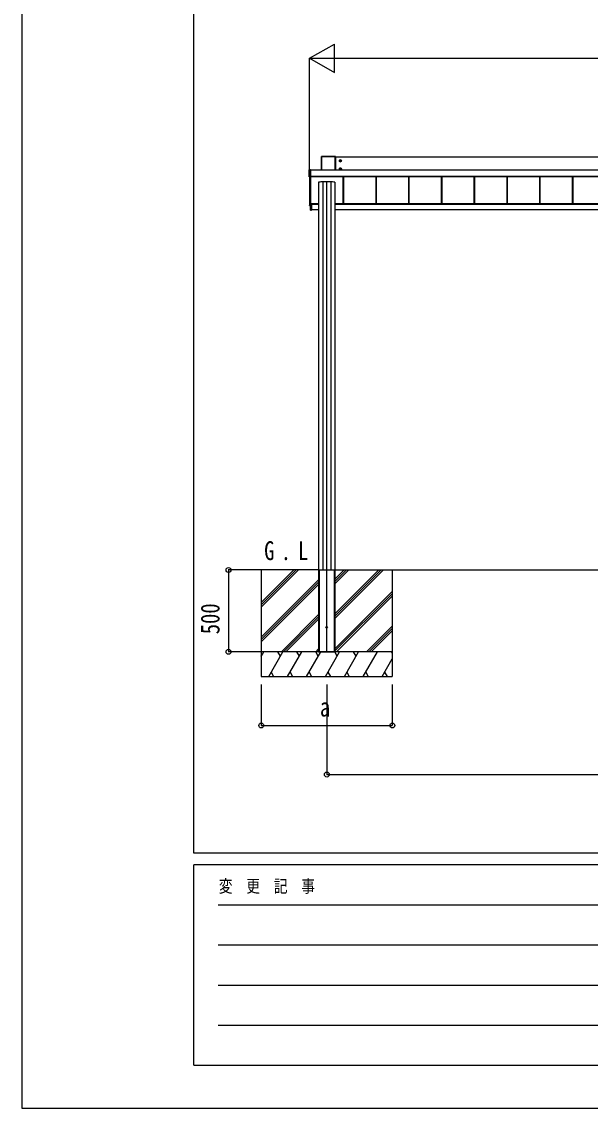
# Model space of a CAD drawing. Units: millimetres, scale not verified. Extents: x -14718 to 14718, y -10395 to 10395.
# Drawn here: x -14718 to -11247, y -10395 to -3758 of the extents above; entities that cross this region are included whole.
import ezdxf
from ezdxf.enums import TextEntityAlignment as Align

# ---------------------------------------------------------------- set-up
doc = ezdxf.new("R2010")
doc.units = ezdxf.units.MM
doc.header["$LTSCALE"] = 50
for name, color, linetype in [('0-2_USER1', 3, 'Continuous'), ('0-3_YKK_12', 2, 'Continuous'), ('0-4_YKK_A1', 4, 'Continuous'), ('0-5_YKK_D', 6, 'Continuous'), ('0-6_YKK_ZWAK', 7, 'Continuous')]:
    doc.layers.add(name, color=color, linetype=linetype)
doc.styles.add('ＭＳ ゴシック', font='')
doc.styles.get('ＭＳ ゴシック').set_extended_font_data('MS Gothic')

msp = doc.modelspace()

# ---------------------------------------------------------------- linework, layer by layer
at = {"layer": '0-3_YKK_12'}
msp.add_line((-12855.44, -7609), (-12855.44, -4733.3), dxfattribs=at)
at = {"layer": '0-4_YKK_A1'}
for p, q in [((-12888.44, -4581.65), (-12888.44, -4663.81)), ((-12888.1, -4581.79), (-12888.44, -4581.65)), ((-12888.1, -4663.81), (-12888.1, -4581.79)), ((-12802.93, -4581.15), (-12887.94, -4581.15)), ((-12887.94, -4581.15), (-12887.6, -4581.3)), ((-12887.6, -4581.3), (-12887.6, -4581.78)), ((-12887.6, -4581.78), (-12887.6, -4663.81)), ((-12803.27, -4581.78), (-12887.6, -4581.78)), ((-12803.27, -4581.3), (-12802.93, -4581.15)), ((-12803.27, -4663.81), (-12803.27, -4581.78)), ((-12802.44, -4581.65), (-12802.77, -4581.79)), ((-12802.77, -4581.79), (-12802.77, -4663.81)), ((-12802.44, -4663.81), (-12802.44, -4581.65)), ((-7708.44, -4585.37), (-12802.44, -4585.37)), ((-12779.69, -4607.11), (-12765.19, -4607.11)), ((-12774.72, -4606.35), (-12775.44, -4606.35)), ((-12772.44, -4614.36), (-12772.44, -4599.86)), ((-12770.16, -4607.87), (-12769.44, -4607.87)), ((-12961.94, -4705.01), (-12961.94, -4663.04)), ((-12961.47, -4663.23), (-12961.94, -4663.04)), ((-12961.94, -4705.01), (-12961.47, -4704.29)), ((-12961.47, -4704.29), (-12961.47, -4663.23)), ((-12961.44, -4662.54), (-12955.74, -4662.54)), ((-12961.44, -4662.54), (-12960.98, -4662.73)), ((-12960.98, -4704.79), (-12961.44, -4705.51)), ((-12955.74, -4705.51), (-12961.44, -4705.51)), ((-12960.98, -4663.22), (-12960.98, -4704.27)), ((-12953.94, -4663.22), (-12960.98, -4663.22)), ((-12960.44, -4705.51), (-12960.44, -4877.93)), ((-12955.74, -4662.57), (-12955.74, -4662.54)), ((-12955.74, -4705.51), (-12955.74, -4705.39)), ((-12955.44, -4705.35), (-12955.44, -4877.98)), ((-12953.94, -4662.58), (-12955.14, -4662.58)), ((-12955.14, -4662.58), (-12955.14, -4662.58)), ((-12953.94, -4662.58), (-12955.14, -4662.58)), ((-12955.14, -4705.34), (-12953.94, -4705.34)), ((-12955.14, -4705.34), (-12955.14, -4705.34)), ((-12955.14, -4705.34), (-12953.94, -4705.34)), ((-12953.94, -4662.73), (-12953.94, -4662.58)), ((-12953.94, -4662.58), (-12953.94, -4662.58)), ((-12953.94, -4662.73), (-12953.94, -4663.22)), ((-12953.94, -4663.22), (-12953.94, -4704.27)), ((-7662.94, -4663.81), (-12953.94, -4663.81)), ((-7662.94, -4664.29), (-12953.94, -4664.29)), ((-7662.94, -4703.27), (-12953.94, -4703.27)), ((-7662.94, -4703.78), (-12953.94, -4703.78)), ((-12953.94, -4703.92), (-7662.94, -4703.92)), ((-7662.94, -4703.92), (-12953.94, -4703.92)), ((-12953.94, -4704.27), (-12953.94, -4704.79)), ((-12953.94, -4704.79), (-12953.94, -4705.34)), ((-12953.94, -4705.34), (-12953.94, -4705.34)), ((-12779.69, -4657.08), (-12765.19, -4657.08)), ((-12774.72, -4656.32), (-12775.44, -4656.32)), ((-12772.44, -4664.33), (-12772.44, -4649.83)), ((-12770.16, -4657.84), (-12769.44, -4657.84)), ((-12756.94, -4703.92), (-12756.94, -4870.15)), ((-12756.54, -4703.92), (-12756.54, -4869.21)), ((-12753.94, -4703.92), (-12753.94, -4870.15)), ((-12556.94, -4703.92), (-12556.94, -4870.15)), ((-12554.34, -4703.92), (-12554.34, -4870.15)), ((-12553.94, -4703.92), (-12553.94, -4870.15)), ((-12356.94, -4703.92), (-12356.94, -4870.15)), ((-12354.34, -4703.92), (-12354.34, -4870.15)), ((-12353.94, -4703.92), (-12353.94, -4870.15)), ((-12156.94, -4703.92), (-12156.94, -4870.15)), ((-12154.34, -4703.92), (-12154.34, -4870.15)), ((-12153.94, -4703.92), (-12153.94, -4870.15)), ((-11956.94, -4703.92), (-11956.94, -4870.15)), ((-11954.34, -4703.92), (-11954.34, -4870.15)), ((-11953.94, -4703.92), (-11953.94, -4870.15)), ((-11756.94, -4703.92), (-11756.94, -4870.15)), ((-11754.34, -4703.92), (-11754.34, -4870.15)), ((-11753.94, -4703.92), (-11753.94, -4870.15)), ((-11556.94, -4703.92), (-11556.94, -4870.15)), ((-11554.34, -4703.92), (-11554.34, -4870.15)), ((-11553.94, -4703.92), (-11553.94, -4870.15)), ((-11356.94, -4703.92), (-11356.94, -4870.15)), ((-11354.34, -4703.92), (-11354.34, -4870.15)), ((-11353.94, -4703.92), (-11353.94, -4870.15)), ((-12905.44, -4737.86), (-12905.44, -7102.5)), ((-12880.25, -4736.12), (-12880.25, -7106.5)), ((-12830.62, -4736.12), (-12830.62, -7106.5)), ((-12805.44, -4737.86), (-12805.44, -7102.5)), ((-12961.44, -4837.91), (-12961.44, -4878.97)), ((-12960.97, -4837.41), (-12960.44, -4837.38)), ((-12961.44, -4879.21), (-12961.44, -4878.97)), ((-12960.97, -4879.47), (-12955.25, -4879.82)), ((-12960.97, -4879.47), (-12960.97, -4879.71)), ((-12960.97, -4879.71), (-12954.94, -4880.09)), ((-12960.97, -4879.71), (-12960.97, -4879.71)), ((-12960.97, -4879.71), (-12954.94, -4880.09)), ((-12959.94, -4878.48), (-12955.94, -4878.48)), ((-12955.25, -4879.86), (-12955.25, -4879.82)), ((-12951.94, -4869.76), (-12955.14, -4869.76)), ((-12954.94, -4871.71), (-12954.94, -4869.76)), ((-12954.94, -4875.3), (-12954.94, -4871.71)), ((-12954.65, -4871.71), (-12954.94, -4871.71)), ((-12954.94, -4908.38), (-12954.94, -4875.3)), ((-12954.65, -4875.3), (-12954.94, -4875.3)), ((-12954.94, -4908.38), (-12954.65, -4908.38)), ((-12954.65, -4869.76), (-12954.65, -4871.71)), ((-12954.65, -4875.3), (-12954.65, -4908.38)), ((-12954.65, -4908.38), (-12948.44, -4908.76)), ((-12948.44, -4909.06), (-12954.65, -4908.68)), ((-12954.64, -4875), (-12954.64, -4872.01)), ((-12954.64, -4875), (-12954.64, -4875)), ((-12948.44, -4875.28), (-12954.64, -4875.3)), ((-12954.63, -4875), (-12954.63, -4875)), ((-12954.15, -4872.21), (-12954.44, -4872.21)), ((-12954.15, -4874.8), (-12954.44, -4874.8)), ((-12954.15, -4872.21), (-12954.15, -4874.8)), ((-12954.15, -4874.8), (-12948.44, -4874.78)), ((-12953.44, -4870.5), (-12953.44, -4869.76)), ((-12953.44, -4870.5), (-12948.44, -4870.49)), ((-12905.44, -4870.15), (-12952.44, -4870.15)), ((-12952.44, -4870.15), (-12952.44, -4870.44)), ((-12952.44, -4870.44), (-12952.44, -4870.5)), ((-12951.94, -4870.15), (-12951.94, -4869.76)), ((-12948.44, -4874.78), (-12948.44, -4870.49)), ((-12905.44, -4872.15), (-12948.44, -4872.15)), ((-12948.44, -4874.78), (-12948.44, -4874.98)), ((-12905.44, -4875.02), (-12948.44, -4875.02)), ((-12948.44, -4875.28), (-12948.44, -4908.76)), ((-12906.28, -4906.5), (-12948.44, -4906.5)), ((-12948.44, -4908.76), (-12948.44, -4909.06)), ((-12906.44, -4908.68), (-12906.3, -4906.5)), ((-12906.28, -4906.5), (-12905.8, -4906.5)), ((-12905.94, -4909), (-12906.14, -4909)), ((-12905.8, -4906.5), (-12905.94, -4908.68)), ((-12905.44, -4909), (-12905.94, -4909)), ((-12905.44, -4906.5), (-12905.8, -4906.5)), ((-7705.44, -4870.15), (-12805.44, -4870.15)), ((-7705.44, -4872.15), (-12805.44, -4872.15)), ((-7705.44, -4875.02), (-12805.44, -4875.02)), ((-12805.07, -4906.5), (-12805.44, -4906.5)), ((-12805.44, -4908.68), (-12804.93, -4908.68)), ((-12804.93, -4909), (-12805.44, -4909)), ((-12805.07, -4906.5), (-12804.59, -4906.5)), ((-12804.93, -4908.68), (-12805.07, -4906.5)), ((-12804.93, -4909), (-12804.93, -4908.68)), ((-12804.73, -4909), (-12804.93, -4909)), ((-7705.44, -4906.5), (-12804.59, -4906.5)), ((-12804.57, -4906.5), (-12804.43, -4908.68)), ((-12905.44, -7106.5), (-13355.44, -7106.5)), ((-13255.44, -7106.5), (-13255.44, -7756.5)), ((-13255.44, -7333.13), (-13028.8, -7106.5)), ((-13255.44, -7304.85), (-13057.09, -7106.5)), ((-13255.44, -7318.99), (-13043, -7106.56)), ((-13255.44, -7516.98), (-12905.44, -7166.98)), ((-12905.44, -7102.5), (-12905.44, -7606.5)), ((-12905.44, -7106.5), (-12905.14, -7106.5)), ((-12905.44, -7106.5), (-12905.44, -7606.5)), ((-12905.14, -7106.5), (-12805.74, -7106.5)), ((-12902.94, -7106.5), (-12902.94, -7606.5)), ((-12901.44, -7106.5), (-12901.44, -7606.5)), ((-12809.44, -7106.5), (-12809.44, -7606.5)), ((-12807.94, -7106.5), (-12807.94, -7606.5)), ((-12805.44, -7102.5), (-12805.44, -7606.5)), ((-12805.44, -7106.5), (-12805.44, -7606.5)), ((-12805.44, -7106.5), (-1955.44, -7106.5)), ((-12805.44, -7191.5), (-12720.44, -7106.5)), ((-12805.44, -7177.36), (-12734.58, -7106.5)), ((-12805.44, -7163.22), (-12748.72, -7106.5)), ((-12805.44, -7403.63), (-12508.34, -7106.54)), ((-12805.44, -7389.49), (-12522.49, -7106.54)), ((-12805.44, -7375.35), (-12536.63, -7106.54)), ((-12455.44, -7106.5), (-12455.44, -7756.5)), ((-13255.44, -7531.12), (-12905.44, -7181.12)), ((-13255.44, -7545.26), (-12905.44, -7195.27)), ((-12805.44, -7587.48), (-12455.44, -7237.48)), ((-12805.44, -7601.62), (-12455.44, -7251.62)), ((-12796.18, -7606.5), (-12455.44, -7265.77)), ((-13132.83, -7606.5), (-12905.44, -7379.11)), ((-13118.68, -7606.5), (-12905.44, -7393.26)), ((-13104.54, -7606.5), (-12905.44, -7407.4)), ((-12612.33, -7606.5), (-12455.44, -7449.61)), ((-12598.18, -7606.5), (-12455.44, -7463.75)), ((-12584.04, -7606.5), (-12455.44, -7477.9)), ((-12455.44, -7606.5), (-13255.44, -7606.5)), ((-13255.44, -7635.44), (-13238.73, -7606.5)), ((-12455.44, -7606.5), (-13255.44, -7606.5)), ((-13253.73, -7632.48), (-13255.44, -7629.53)), ((-13209.86, -7756.5), (-13123.26, -7606.5)), ((-13138.26, -7632.48), (-13153.26, -7606.5)), ((-13094.39, -7756.5), (-13007.79, -7606.5)), ((-13022.79, -7632.48), (-13037.79, -7606.5)), ((-12978.92, -7756.5), (-12892.32, -7606.5)), ((-12907.32, -7632.49), (-12922.32, -7606.5)), ((-12920.69, -7606.5), (-12905.44, -7591.24)), ((-12905.44, -7606.5), (-12805.44, -7606.5)), ((-12863.45, -7756.5), (-12776.85, -7606.5)), ((-12791.85, -7632.48), (-12806.85, -7606.5)), ((-12747.98, -7756.5), (-12661.38, -7606.5)), ((-12676.38, -7632.48), (-12691.38, -7606.5)), ((-12632.51, -7756.5), (-12545.91, -7606.5)), ((-12455.44, -7615.17), (-12460.44, -7606.5)), ((-12517.04, -7756.5), (-12455.44, -7649.8)), ((-13255.44, -7756.5), (-12455.44, -7756.5)), ((-13194.86, -7730.52), (-13179.86, -7756.5)), ((-13079.39, -7730.52), (-13064.39, -7756.5)), ((-12963.92, -7730.52), (-12948.92, -7756.5)), ((-12848.45, -7730.52), (-12833.45, -7756.5)), ((-12732.98, -7730.52), (-12717.98, -7756.5)), ((-12617.51, -7730.52), (-12602.51, -7756.5)), ((-12502.04, -7730.52), (-12487.04, -7756.5))]:
    msp.add_line(p, q, dxfattribs=at)
for points in [[(-12887.6, -4581.3), (-12803.27, -4581.3), (-12803.27, -4581.78)], [(-12775.44, -4606.35), (-12775.44, -4607.87), (-12774.72, -4607.87)], [(-12771.68, -4604.83), (-12771.68, -4604.11), (-12773.2, -4604.11), (-12773.2, -4604.83)], [(-12773.2, -4609.39), (-12773.2, -4610.11), (-12771.68, -4610.11), (-12771.68, -4609.39)], [(-12769.44, -4607.87), (-12769.44, -4606.35), (-12770.16, -4606.35)], [(-12960.98, -4663.22), (-12960.98, -4662.73), (-12953.94, -4662.73)], [(-12953.94, -4704.79), (-12960.98, -4704.79), (-12960.98, -4704.27), (-12953.94, -4704.27)], [(-12955.63, -4662.59), (-12955.68, -4662.57), (-12955.74, -4662.57)], [(-12775.44, -4656.32), (-12775.44, -4657.84), (-12774.72, -4657.84)], [(-12771.68, -4654.8), (-12771.68, -4654.08), (-12773.2, -4654.08), (-12773.2, -4654.8)], [(-12773.2, -4659.36), (-12773.2, -4660.08), (-12771.68, -4660.08), (-12771.68, -4659.36)], [(-12769.44, -4657.84), (-12769.44, -4656.32), (-12770.16, -4656.32)], [(-12960.44, -4877.93), (-12960.44, -4878.5), (-12954.94, -4878.84)], [(-12954.63, -4875), (-12954.63, -4875), (-12954.64, -4875)], [(-12954.62, -4875), (-12948.44, -4874.98), (-12948.44, -4875.28)], [(-12954.44, -4874.81), (-12954.44, -4874.8), (-12954.44, -4872.21)], [(-12905.94, -4909), (-12905.94, -4908.68), (-12905.44, -4908.68)], [(-12905.14, -7106.5), (-12805.74, -7106.5), (-12805.44, -7106.5)]]:
    msp.add_lwpolyline(points, dxfattribs=at)
for points in [[(-12772.44, -4601.34), (-12777.44, -4604.23), (-12777.44, -4610), (-12772.44, -4612.89), (-12767.44, -4610), (-12767.44, -4604.23)], [(-12772.44, -4651.31), (-12777.44, -4654.19), (-12777.44, -4659.97), (-12772.44, -4662.86), (-12767.44, -4659.97), (-12767.44, -4654.19)]]:
    msp.add_lwpolyline(points, close=True, dxfattribs=at)
for centre, radius in [((-12772.44, -4607.11), 6.25), ((-12772.44, -4607.11), 5), ((-12772.44, -4657.08), 6.25), ((-12772.44, -4657.08), 5), ((-12855.66, -7456.5), 5)]:
    msp.add_circle(centre, radius, dxfattribs=at)
for centre, radius, start, end in [((-12887.6, -4581.8), 0.5, 90.15046, 179.81463), ((-12887.71, -4585.89), 4.12, 88.40447, 95.35624), ((-12803.27, -4581.8), 0.5, 0.18537, 89.84954), ((-12803.16, -4585.89), 4.12, 84.64376, 91.59553), ((-12772.44, -4607.11), 5.58, 153.74848, 206.25152), ((-12772.44, -4607.11), 5.58, 93.74848, 146.25152), ((-12772.44, -4607.11), 5.58, 213.74848, 266.25152), ((-12774.72, -4604.83), 1.52, 270, 0), ((-12774.72, -4609.39), 1.52, 0, 90), ((-12772.44, -4607.11), 5.58, 33.74848, 86.25152), ((-12772.44, -4607.11), 5.58, 273.74848, 326.25152), ((-12770.16, -4604.83), 1.52, 180, 270), ((-12770.16, -4609.39), 1.52, 90, 180), ((-12772.44, -4607.11), 5.58, 333.74848, 26.25152), ((-12960.97, -4663.23), 0.5, 90.15046, 179.81463), ((-12961.09, -4667.33), 4.12, 88.40447, 95.35624), ((-12961.09, -4708.39), 4.12, 88.40447, 95.35624), ((-12960.97, -4704.29), 0.502, 180.349, 269.68592), ((-12955.74, -4705.09), 0.301, 269.99262, 297.9043), ((-12955.55, -4660.84), 1.74, 265.66516, 269.50049), ((-12955.23, -4708.05), 2.71, 88.10375, 98.40666), ((-12772.44, -4657.08), 5.58, 153.74848, 206.25152), ((-12772.44, -4657.08), 5.58, 93.74848, 146.25152), ((-12772.44, -4657.08), 5.58, 213.74848, 266.25152), ((-12774.72, -4654.8), 1.52, 270, 0), ((-12774.72, -4659.36), 1.52, 0, 90), ((-12772.44, -4657.08), 5.58, 33.74848, 86.25152), ((-12772.44, -4657.08), 5.58, 273.74848, 326.25152), ((-12770.16, -4654.8), 1.52, 180, 270), ((-12770.16, -4659.36), 1.52, 90, 180), ((-12772.44, -4657.08), 5.58, 333.74848, 26.25152), ((-12960.94, -4837.91), 0.5, 93.48119, 179.98396), ((-12960.94, -4878.97), 0.5, 180.01604, 266.51881), ((-12960.94, -4879.21), 0.5, 180, 266.3803), ((-12960.94, -4879.21), 0.5, 180.01604, 266.51881), ((-12959.94, -4877.98), 0.5, 180.01746, 270.01745), ((-12955.94, -4877.98), 0.5, 269.98255, 359.98254), ((-12955.14, -4869.46), 0.3, 180.01748, 270.01745), ((-12955.24, -4879.52), 0.3, 266.48405, 359.9811), ((-12955.24, -4879.56), 0.3, 266.48405, 359.9811), ((-12954.64, -4871.71), 0.3, 180.01746, 270.01745), ((-12954.64, -4875.3), 0.3, 90.12237, 180), ((-12954.64, -4908.38), 0.3, 180, 266.5), ((-12953.31, -4871.78), 1.35, 177.08798, 189.90325), ((-12953.44, -4875.22), 1.22, 169.53624, 183.72385), ((-12953.42, -4908.53), 1.24, 173.06854, 186.93146), ((-12953.43, -4875.17), 1.21, 171.62247, 185.82998), ((-12953.39, -4875.22), 1.25, 169.72631, 183.54265), ((-12954.62, -4875.3), 0.3, 90.22184, 92.22662), ((-12954.62, -4875.14), 0.141, 90.0241, 94.22537), ((-12954.22, -4876.78), 1.98, 88.04873, 96.20074), ((-12906.14, -4908.7), 0.3, 176.5, 270), ((-12804.73, -4908.7), 0.3, 270, 3.5)]:
    msp.add_arc(centre, radius, start, end, dxfattribs=at)
for centre, major_axis, ratio, start_param, end_param in [((-12887.93, -4581.65), (0.382, -0.325), 0.996231, 2.2770247, 3.8440941), ((-12802.94, -4581.65), (0.382, 0.325), 0.996231, 5.5806839, 7.1477533), ((-12961.43, -4663.04), (0.382, -0.325), 0.996231, 2.2770247, 3.8440941), ((-12961.43, -4705.01), (0.382, 0.325), 0.996231, 2.4390913, 4.0061606), ((-12955.14, -4662.57), (0.6, 0), 0.026226, 3.1415927, 3.8726279), ((-12955.14, -4705.39), (0.6, 0), 0.096025, 1.5707963, 3.1415927), ((-12955.74, -4705.21), (0, 0.3), 0.998743, 3.1415927, 4.2299164), ((-12955.14, -4662.57), (0.6, 0), 0.026226, 3.8726279, 4.712389), ((-12855.44, -4737.86), (50, 0), 0.04, 6.2831853, 9.424778), ((-12954.65, -4879.89), (0.6, -0.037), 0.034769, 3.1437205, 4.2258199), ((-12954.65, -4872.21), (0.301, 0.4), 0.997782, 5.3593221, 6.9301184), ((-12954.65, -4874.8), (0.301, 0.4), 0.997782, 3.7885257, 3.8252324), ((-12954.64, -4872.21), (0.108, 0.169), 0.994155, 5.2849907, 6.855787), ((-12954.64, -4874.8), (-0.145, 0.15), 0.921201, 2.3686772, 3.9027669), ((-12954.64, -4874.8), (0.482, -0.007), 0.414889, 4.7553012, 6.2893908), ((-12954.14, -4874.8), (0.001, 0.2), 0.09157, 1.5714198, 1.6062613), ((-12905.94, -4908.7), (0.5, -0.018), 0.036539, 1.5736281, 3.1406975), ((-12804.93, -4908.7), (0.5, 0.018), 0.036539, 0.0008951, 1.5679645)]:
    msp.add_ellipse(centre, major_axis=major_axis, ratio=ratio, start_param=start_param, end_param=end_param, dxfattribs=at)
at = {"layer": '0-5_YKK_D'}
for p, q in [((-12960.44, -3981.15), (-12808.88, -3893.65)), ((-12808.88, -4068.65), (-12808.88, -3893.65)), ((-12960.44, -4704.51), (-12960.44, -3980.15)), ((-12960.44, -3981.15), (-12808.88, -4068.65)), ((-12960.44, -3981.15), (-12657.33, -3981.15)), ((-12785.44, -3981.15), (-2525.44, -3981.15)), ((-13356.44, -7106.5), (-13456.44, -7106.5)), ((-13455.44, -7106.5), (-13455.44, -7606.5)), ((-13256.44, -7606.5), (-13456.44, -7606.5)), ((-13255.44, -7806.5), (-13255.44, -8057.5)), ((-12855.44, -7806.5), (-12855.44, -8357.5)), ((-12455.44, -7806.5), (-12455.44, -8057.5)), ((-13255.44, -8056.5), (-12455.44, -8056.5)), ((-12855.44, -8356.5), (-7655.44, -8356.5))]:
    msp.add_line(p, q, dxfattribs=at)
for centre in [(-13455.44, -7106.5), (-13455.44, -7606.5), (-13255.44, -8056.5), (-12455.44, -8056.5), (-12855.44, -8356.5)]:
    msp.add_circle(centre, 14.88, dxfattribs=at)
at = {"layer": '0-6_YKK_ZWAK'}
for p, q in [((-13667.43, -8837.5), (-13667.43, 9712.5)), ((13632.57, -8837.5), (-13667.43, -8837.5)), ((-4567.43, -8907.5), (-13667.43, -8907.5)), ((-13667.43, -10132.5), (-13667.43, -8907.5)), ((-13518.68, -9152.5), (-4742.43, -9152.5)), ((-13518.68, -9397.5), (-4742.43, -9397.5)), ((-13518.68, -9642.5), (-4742.43, -9642.5)), ((-13518.68, -9887.5), (-4742.43, -9887.5)), ((-13667.43, -10132.5), (-4567.43, -10132.5))]:
    msp.add_line(p, q, dxfattribs=at)
msp.add_lwpolyline([(-14717.5, -10395), (14717.5, -10395), (14717.5, 10395), (-14717.5, 10395)], close=True, dxfattribs=at)

# ---------------------------------------------------------------- texts
at = {"layer": '0-2_USER1', "style": 'ＭＳ ゴシック', "width": 0.8}
for s, p in [('G', (-13237.44, -7081.19)), ('L', (-13030.57, -7081.19)), ('.', (-13136.64, -7081.19))]:
    msp.add_text(s, height=115.5, dxfattribs=at).set_placement(p, align=Align.BOTTOM_LEFT)
at = {"layer": '0-5_YKK_D', "style": 'ＭＳ ゴシック', "width": 0.8}
msp.add_text('500', height=115.5, rotation=90, dxfattribs=at).set_placement((-13475.44, -7499.3), align=Align.BOTTOM_LEFT)
msp.add_text('a', height=115.5, dxfattribs=at).set_placement((-12897.44, -8036.5), align=Align.BOTTOM_LEFT)
at = {"layer": '0-6_YKK_ZWAK', "style": 'ＭＳ ゴシック', "width": 0.8}
msp.add_text('変  更  記  事', height=76.98, dxfattribs=at).set_placement((-13514.59, -9100), align=Align.BOTTOM_LEFT)

doc.saveas('drawing.dxf')
